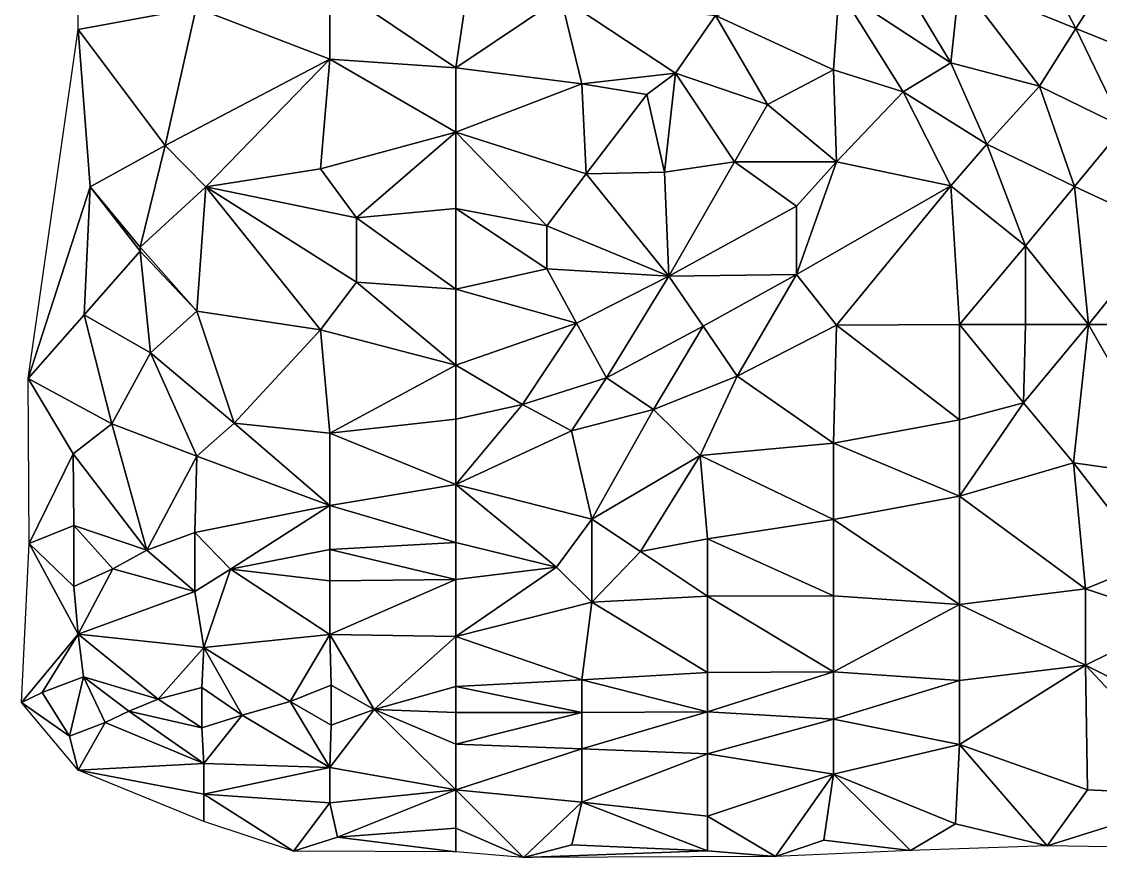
# Model space of a CAD drawing. Header units: metres. Extents: x 247432 to 247897, y 6708793 to 6709359.
# Drawn here: x 247433.2 to 247683.6, y 6708793.3 to 6708987.4 of the extents above; entities that cross this region are included whole.
import ezdxf

# ---------------------------------------------------------------- set-up
doc = ezdxf.new("R2010")
doc.units = ezdxf.units.M

msp = doc.modelspace()

# ---------------------------------------------------------------- linework, layer by layer
for points in [[(247666.88, 6709006.9, 19.01), (247677.92, 6708985.83, 20.14), (247650.87, 6708996.79, 20.93)], [(247666.88, 6709006.9, 19.01), (247686.36, 6708999.21, 18.41), (247677.92, 6708985.83, 20.14)], [(247473.76, 6708990.63, 29.92), (247446.32, 6708985.57, 29.63), (247446.32, 6709003.27, 30.26)], [(247648.86, 6708977.86, 22.98), (247622.95, 6708994.91, 23.05), (247633.56, 6709003.37, 21.55)], [(247648.86, 6708977.86, 22.98), (247633.56, 6709003.37, 21.55), (247650.87, 6708996.79, 20.93)], [(247669.48, 6708972.45, 22.01), (247648.86, 6708977.86, 22.98), (247650.87, 6708996.79, 20.93)], [(247669.48, 6708972.45, 22.01), (247650.87, 6708996.79, 20.93), (247677.92, 6708985.83, 20.14)], [(247703.25, 6708975.61, 19.51), (247677.92, 6708985.83, 20.14), (247686.36, 6708999.21, 18.41)], [(247504.76, 6708978.73, 30.82), (247473.76, 6708990.63, 29.92), (247504.76, 6708996.43, 29.63)], [(247533.98, 6708976.7, 30.96), (247504.76, 6708996.43, 29.63), (247536.9, 6708996.66, 28.59)], [(247533.98, 6708976.7, 30.96), (247504.76, 6708978.73, 30.82), (247504.76, 6708996.43, 29.63)], [(247558.37, 6708993.12, 28.18), (247533.98, 6708976.7, 30.96), (247536.9, 6708996.66, 28.59)], [(247621.65, 6708976.19, 25.28), (247594.24, 6708988.86, 25.81), (247622.95, 6708994.91, 23.05)], [(247637.77, 6708971.1, 24.69), (247621.65, 6708976.19, 25.28), (247622.95, 6708994.91, 23.05)], [(247637.77, 6708971.1, 24.69), (247622.95, 6708994.91, 23.05), (247648.86, 6708977.86, 22.98)], [(247563.22, 6708972.96, 30.7), (247533.98, 6708976.7, 30.96), (247558.37, 6708993.12, 28.18)], [(247584.95, 6708975.47, 28.7), (247563.22, 6708972.96, 30.7), (247558.37, 6708993.12, 28.18)], [(247584.95, 6708975.47, 28.7), (247558.37, 6708993.12, 28.18), (247594.24, 6708988.86, 25.81)], [(247473.76, 6708990.63, 29.92), (247466.51, 6708958.65, 29.84), (247446.32, 6708985.57, 29.63)], [(247504.76, 6708978.73, 30.82), (247466.51, 6708958.65, 29.84), (247473.76, 6708990.63, 29.92)], [(247584.95, 6708975.47, 28.7), (247594.24, 6708988.86, 25.81), (247606.34, 6708968.19, 27.31)], [(247621.65, 6708976.19, 25.28), (247606.34, 6708968.19, 27.31), (247594.24, 6708988.86, 25.81)], [(247446.32, 6708985.57, 29.63), (247449.12, 6708949.09, 29.37), (247434.7, 6708904.53, 27.01)], [(247466.51, 6708958.65, 29.84), (247449.12, 6708949.09, 29.37), (247446.32, 6708985.57, 29.63)], [(247669.48, 6708972.45, 22.01), (247677.92, 6708985.83, 20.14), (247688.96, 6708962.91, 21.39)], [(247703.25, 6708975.61, 19.51), (247688.96, 6708962.91, 21.39), (247677.92, 6708985.83, 20.14)], [(247504.76, 6708978.73, 30.82), (247475.96, 6708949.09, 30.8), (247466.51, 6708958.65, 29.84)], [(247504.76, 6708978.73, 30.82), (247502.61, 6708953.2, 32.45), (247475.96, 6708949.09, 30.8)], [(247533.99, 6708961.72, 32.48), (247502.61, 6708953.2, 32.45), (247504.76, 6708978.73, 30.82)], [(247533.98, 6708976.7, 30.96), (247533.99, 6708961.72, 32.48), (247504.76, 6708978.73, 30.82)], [(247637.77, 6708971.1, 24.69), (247648.86, 6708977.86, 22.98), (247657.26, 6708958.98, 23.97)], [(247669.48, 6708972.45, 22.01), (247657.26, 6708958.98, 23.97), (247648.86, 6708977.86, 22.98)], [(247563.22, 6708972.96, 30.7), (247533.99, 6708961.72, 32.48), (247533.98, 6708976.7, 30.96)], [(247578.3, 6708970.49, 30.24), (247563.22, 6708972.96, 30.7), (247584.95, 6708975.47, 28.7)], [(247578.3, 6708970.49, 30.24), (247584.95, 6708975.47, 28.7), (247582.44, 6708952.48, 31.21)], [(247584.95, 6708975.47, 28.7), (247598.63, 6708954.84, 29.18), (247582.44, 6708952.48, 31.21)], [(247584.95, 6708975.47, 28.7), (247606.34, 6708968.19, 27.31), (247598.63, 6708954.84, 29.18)], [(247621.65, 6708976.19, 25.28), (247622.35, 6708954.84, 27.03), (247606.34, 6708968.19, 27.31)], [(247637.77, 6708971.1, 24.69), (247622.35, 6708954.84, 27.03), (247621.65, 6708976.19, 25.28)], [(247563.22, 6708972.96, 30.7), (247564.22, 6708952.08, 32.56), (247533.99, 6708961.72, 32.48)], [(247578.3, 6708970.49, 30.24), (247564.22, 6708952.08, 32.56), (247563.22, 6708972.96, 30.7)], [(247669.48, 6708972.45, 22.01), (247677.59, 6708949.15, 23.11), (247657.26, 6708958.98, 23.97)], [(247669.48, 6708972.45, 22.01), (247688.96, 6708962.91, 21.39), (247677.59, 6708949.15, 23.11)], [(247578.3, 6708970.49, 30.24), (247582.44, 6708952.48, 31.21), (247564.22, 6708952.08, 32.56)], [(247637.77, 6708971.1, 24.69), (247648.88, 6708949.3, 25.28), (247622.35, 6708954.84, 27.03)], [(247637.77, 6708971.1, 24.69), (247657.26, 6708958.98, 23.97), (247648.88, 6708949.3, 25.28)], [(247598.63, 6708954.84, 29.18), (247606.34, 6708968.19, 27.31), (247622.35, 6708954.84, 27.03)], [(247510.92, 6708941.87, 33.73), (247502.61, 6708953.2, 32.45), (247533.99, 6708961.72, 32.48)], [(247533.99, 6708944.01, 33.92), (247510.92, 6708941.87, 33.73), (247533.99, 6708961.72, 32.48)], [(247555.1, 6708939.98, 33.51), (247533.99, 6708944.01, 33.92), (247533.99, 6708961.72, 32.48)], [(247555.1, 6708939.98, 33.51), (247533.99, 6708961.72, 32.48), (247564.22, 6708952.08, 32.56)], [(247698.68, 6708939.31, 22.07), (247677.59, 6708949.15, 23.11), (247688.96, 6708962.91, 21.39)], [(247466.51, 6708958.65, 29.84), (247460.73, 6708935.05, 30.19), (247449.12, 6708949.09, 29.37)], [(247475.96, 6708949.09, 30.8), (247460.73, 6708935.05, 30.19), (247466.51, 6708958.65, 29.84)], [(247666.2, 6708935.37, 24.61), (247648.88, 6708949.3, 25.28), (247657.26, 6708958.98, 23.97)], [(247666.2, 6708935.37, 24.61), (247657.26, 6708958.98, 23.97), (247677.59, 6708949.15, 23.11)], [(247582.44, 6708952.48, 31.21), (247598.63, 6708954.84, 29.18), (247583.43, 6708928.31, 30.93)], [(247613.05, 6708944.59, 28.01), (247583.43, 6708928.31, 30.93), (247598.63, 6708954.84, 29.18)], [(247613.05, 6708944.59, 28.01), (247598.63, 6708954.84, 29.18), (247622.35, 6708954.84, 27.03)], [(247613.03, 6708928.67, 27.82), (247622.35, 6708954.84, 27.03), (247648.88, 6708949.3, 25.28)], [(247613.05, 6708944.59, 28.01), (247622.35, 6708954.84, 27.03), (247613.03, 6708928.67, 27.82)], [(247510.92, 6708941.87, 33.73), (247475.96, 6708949.09, 30.8), (247502.61, 6708953.2, 32.45)], [(247555.1, 6708939.98, 33.51), (247564.22, 6708952.08, 32.56), (247583.43, 6708928.31, 30.93)], [(247582.44, 6708952.48, 31.21), (247583.43, 6708928.31, 30.93), (247564.22, 6708952.08, 32.56)], [(247613.03, 6708928.67, 27.82), (247648.88, 6708949.3, 25.28), (247622.33, 6708916.94, 26.45)], [(247648.88, 6708949.3, 25.28), (247650.88, 6708917.05, 25.31), (247622.33, 6708916.94, 26.45)], [(247666.2, 6708935.37, 24.61), (247650.88, 6708917.05, 25.31), (247648.88, 6708949.3, 25.28)], [(247449.12, 6708949.09, 29.37), (247447.71, 6708919.32, 28.89), (247434.7, 6708904.53, 27.01)], [(247449.12, 6708949.09, 29.37), (247460.73, 6708934.1, 30.19), (247447.71, 6708919.32, 28.89)], [(247460.73, 6708935.05, 30.19), (247460.73, 6708934.1, 30.19), (247449.12, 6708949.09, 29.37)], [(247475.96, 6708949.09, 30.8), (247473.91, 6708920.2, 31.15), (247460.73, 6708935.05, 30.19)], [(247475.96, 6708949.09, 30.8), (247502.61, 6708915.87, 32.63), (247473.91, 6708920.2, 31.15)], [(247475.96, 6708949.09, 30.8), (247510.92, 6708926.89, 33.69), (247502.61, 6708915.87, 32.63)], [(247510.92, 6708941.87, 33.73), (247510.92, 6708926.89, 33.69), (247475.96, 6708949.09, 30.8)], [(247666.2, 6708935.37, 24.61), (247677.59, 6708949.15, 23.11), (247680.81, 6708917.05, 23.84)], [(247698.68, 6708939.31, 22.07), (247680.81, 6708917.05, 23.84), (247677.59, 6708949.15, 23.11)], [(247613.05, 6708944.59, 28.01), (247613.03, 6708928.67, 27.82), (247583.43, 6708928.31, 30.93)], [(247533.99, 6708944.01, 33.92), (247533.98, 6708925.3, 33.84), (247510.92, 6708941.87, 33.73)], [(247510.92, 6708941.87, 33.73), (247533.98, 6708925.3, 33.84), (247510.92, 6708926.89, 33.69)], [(247555.1, 6708930.01, 33.45), (247533.98, 6708925.3, 33.84), (247533.99, 6708944.01, 33.92)], [(247555.1, 6708939.98, 33.51), (247555.1, 6708930.01, 33.45), (247533.99, 6708944.01, 33.92)], [(247555.1, 6708939.98, 33.51), (247583.43, 6708928.31, 30.93), (247555.1, 6708930.01, 33.45)], [(247698.68, 6708939.31, 22.07), (247703.6, 6708917.05, 22.42), (247680.81, 6708917.05, 23.84)], [(247460.73, 6708935.05, 30.19), (247473.91, 6708920.2, 31.15), (247460.73, 6708934.1, 30.19)], [(247666.2, 6708935.37, 24.61), (247666.2, 6708917.05, 24.66), (247650.88, 6708917.05, 25.31)], [(247666.2, 6708935.37, 24.61), (247680.81, 6708917.05, 23.84), (247666.2, 6708917.05, 24.66)], [(247463.09, 6708910.5, 29.98), (247447.71, 6708919.32, 28.89), (247460.73, 6708934.1, 30.19)], [(247473.91, 6708920.2, 31.15), (247463.09, 6708910.5, 29.98), (247460.73, 6708934.1, 30.19)], [(247555.1, 6708930.01, 33.45), (247562.02, 6708917.36, 31.55), (247533.98, 6708925.3, 33.84)], [(247555.1, 6708930.01, 33.45), (247583.43, 6708928.31, 30.93), (247562.02, 6708917.36, 31.55)], [(247510.92, 6708926.89, 33.69), (247533.98, 6708907.6, 32.05), (247502.61, 6708915.87, 32.63)], [(247533.98, 6708925.3, 33.84), (247533.98, 6708907.6, 32.05), (247510.92, 6708926.89, 33.69)], [(247583.43, 6708928.31, 30.93), (247568.93, 6708904.71, 29.41), (247562.02, 6708917.36, 31.55)], [(247583.43, 6708928.31, 30.93), (247591.37, 6708916.69, 28.61), (247568.93, 6708904.71, 29.41)], [(247613.03, 6708928.67, 27.82), (247591.37, 6708916.69, 28.61), (247583.43, 6708928.31, 30.93)], [(247613.03, 6708928.67, 27.82), (247599.31, 6708905.07, 26.81), (247591.37, 6708916.69, 28.61)], [(247613.03, 6708928.67, 27.82), (247622.33, 6708916.94, 26.45), (247599.31, 6708905.07, 26.81)], [(247562.02, 6708917.36, 31.55), (247533.98, 6708907.6, 32.05), (247533.98, 6708925.3, 33.84)], [(247447.71, 6708919.32, 28.89), (247454.18, 6708893.98, 28.08), (247434.7, 6708904.53, 27.01)], [(247463.09, 6708910.5, 29.98), (247454.18, 6708893.98, 28.08), (247447.71, 6708919.32, 28.89)], [(247473.91, 6708920.2, 31.15), (247482.57, 6708894.15, 30.89), (247463.09, 6708910.5, 29.98)], [(247502.61, 6708915.87, 32.63), (247482.57, 6708894.15, 30.89), (247473.91, 6708920.2, 31.15)], [(247562.02, 6708917.36, 31.55), (247549.45, 6708898.51, 30.27), (247533.98, 6708907.6, 32.05)], [(247562.02, 6708917.36, 31.55), (247568.93, 6708904.71, 29.41), (247549.45, 6708898.51, 30.27)], [(247591.37, 6708916.69, 28.61), (247579.83, 6708897.33, 27.53), (247568.93, 6708904.71, 29.41)], [(247591.37, 6708916.69, 28.61), (247599.31, 6708905.07, 26.81), (247579.83, 6708897.33, 27.53)], [(247622.33, 6708916.94, 26.45), (247621.65, 6708889.48, 24.98), (247599.31, 6708905.07, 26.81)], [(247650.88, 6708894.93, 24.73), (247621.65, 6708889.48, 24.98), (247622.33, 6708916.94, 26.45)], [(247650.88, 6708917.05, 25.31), (247650.88, 6708894.93, 24.73), (247622.33, 6708916.94, 26.45)], [(247666.2, 6708917.05, 24.66), (247665.72, 6708898.92, 24.57), (247650.88, 6708917.05, 25.31)], [(247665.72, 6708898.92, 24.57), (247650.88, 6708894.93, 24.73), (247650.88, 6708917.05, 25.31)], [(247680.81, 6708917.05, 23.84), (247677.32, 6708884.93, 23.59), (247665.72, 6708898.92, 24.57)], [(247666.2, 6708917.05, 24.66), (247680.81, 6708917.05, 23.84), (247665.72, 6708898.92, 24.57)], [(247701.01, 6708881.65, 22.18), (247677.32, 6708884.93, 23.59), (247680.81, 6708917.05, 23.84)], [(247703.6, 6708917.05, 22.42), (247701.01, 6708881.65, 22.18), (247680.81, 6708917.05, 23.84)], [(247502.61, 6708915.87, 32.63), (247504.76, 6708891.85, 31.13), (247482.57, 6708894.15, 30.89)], [(247533.98, 6708907.6, 32.05), (247504.76, 6708891.85, 31.13), (247502.61, 6708915.87, 32.63)], [(247463.09, 6708910.5, 29.98), (247473.91, 6708886.49, 28.95), (247454.18, 6708893.98, 28.08)], [(247463.09, 6708910.5, 29.98), (247482.57, 6708894.15, 30.89), (247473.91, 6708886.49, 28.95)], [(247533.98, 6708907.6, 32.05), (247533.98, 6708895.12, 30.65), (247504.76, 6708891.85, 31.13)], [(247549.45, 6708898.51, 30.27), (247533.98, 6708895.12, 30.65), (247533.98, 6708907.6, 32.05)], [(247434.7, 6708904.53, 27.01), (247445.19, 6708887.02, 26.04), (247434.94, 6708866.2, 21.29)], [(247454.18, 6708893.98, 28.08), (247445.19, 6708887.02, 26.04), (247434.7, 6708904.53, 27.01)], [(247568.93, 6708904.71, 29.41), (247560.8, 6708892.4, 28.61), (247549.45, 6708898.51, 30.27)], [(247579.83, 6708897.33, 27.53), (247560.8, 6708892.4, 28.61), (247568.93, 6708904.71, 29.41)], [(247579.83, 6708897.33, 27.53), (247599.31, 6708905.07, 26.81), (247590.71, 6708886.68, 25.89)], [(247621.65, 6708889.48, 24.98), (247590.71, 6708886.68, 25.89), (247599.31, 6708905.07, 26.81)], [(247549.45, 6708898.51, 30.27), (247560.8, 6708892.4, 28.61), (247533.99, 6708879.92, 28.79)], [(247549.45, 6708898.51, 30.27), (247533.99, 6708879.92, 28.79), (247533.98, 6708895.12, 30.65)], [(247579.83, 6708897.33, 27.53), (247565.53, 6708871.9, 25.98), (247560.8, 6708892.4, 28.61)], [(247579.83, 6708897.33, 27.53), (247590.71, 6708886.68, 25.89), (247565.53, 6708871.9, 25.98)], [(247665.72, 6708898.92, 24.57), (247650.88, 6708877.23, 24.07), (247650.88, 6708894.93, 24.73)], [(247665.72, 6708898.92, 24.57), (247677.32, 6708884.93, 23.59), (247650.88, 6708877.23, 24.07)], [(247504.76, 6708875.04, 28.8), (247473.91, 6708886.49, 28.95), (247482.57, 6708894.15, 30.89)], [(247504.76, 6708891.85, 31.13), (247504.76, 6708875.04, 28.8), (247482.57, 6708894.15, 30.89)], [(247533.98, 6708895.12, 30.65), (247533.99, 6708879.92, 28.79), (247504.76, 6708891.85, 31.13)], [(247650.88, 6708894.93, 24.73), (247650.88, 6708877.23, 24.07), (247621.65, 6708889.48, 24.98)], [(247454.18, 6708893.98, 28.08), (247462.24, 6708864.66, 24.42), (247445.19, 6708887.02, 26.04)], [(247473.91, 6708886.49, 28.95), (247462.24, 6708864.66, 24.42), (247454.18, 6708893.98, 28.08)], [(247533.99, 6708879.92, 28.79), (247504.76, 6708875.04, 28.8), (247504.76, 6708891.85, 31.13)], [(247560.8, 6708892.4, 28.61), (247565.53, 6708871.9, 25.98), (247533.99, 6708879.92, 28.79)], [(247621.65, 6708889.48, 24.98), (247621.65, 6708871.78, 24.13), (247590.71, 6708886.68, 25.89)], [(247650.88, 6708877.23, 24.07), (247621.65, 6708871.78, 24.13), (247621.65, 6708889.48, 24.98)], [(247445.19, 6708887.02, 26.04), (247445.33, 6708870.36, 23.36), (247434.94, 6708866.2, 21.29)], [(247462.24, 6708864.66, 24.42), (247445.33, 6708870.36, 23.36), (247445.19, 6708887.02, 26.04)], [(247590.71, 6708886.68, 25.89), (247576.82, 6708864.34, 24.51), (247565.53, 6708871.9, 25.98)], [(247590.71, 6708886.68, 25.89), (247592.43, 6708867.32, 24.31), (247576.82, 6708864.34, 24.51)], [(247621.65, 6708871.78, 24.13), (247592.43, 6708867.32, 24.31), (247590.71, 6708886.68, 25.89)], [(247473.91, 6708886.49, 28.95), (247473.4, 6708868.8, 26.15), (247462.24, 6708864.66, 24.42)], [(247504.76, 6708875.04, 28.8), (247473.4, 6708868.8, 26.15), (247473.91, 6708886.49, 28.95)], [(247677.32, 6708884.93, 23.59), (247680.1, 6708855.67, 22.24), (247650.88, 6708877.23, 24.07)], [(247677.32, 6708884.93, 23.59), (247695.23, 6708861.85, 21.81), (247680.1, 6708855.67, 22.24)], [(247701.01, 6708881.65, 22.18), (247695.23, 6708861.85, 21.81), (247677.32, 6708884.93, 23.59)], [(247533.99, 6708879.92, 28.79), (247533.98, 6708866.45, 27), (247504.76, 6708875.04, 28.8)], [(247533.99, 6708879.92, 28.79), (247565.53, 6708871.9, 25.98), (247557.34, 6708860.68, 25.04)], [(247533.99, 6708879.92, 28.79), (247557.34, 6708860.68, 25.04), (247533.98, 6708866.45, 27)], [(247650.88, 6708877.23, 24.07), (247650.88, 6708852.08, 22.65), (247621.65, 6708871.78, 24.13)], [(247680.1, 6708855.67, 22.24), (247650.88, 6708852.08, 22.65), (247650.88, 6708877.23, 24.07)], [(247504.76, 6708875.04, 28.8), (247481.72, 6708860.27, 25.32), (247473.4, 6708868.8, 26.15)], [(247504.76, 6708875.04, 28.8), (247504.76, 6708864.84, 27.22), (247481.72, 6708860.27, 25.32)], [(247504.76, 6708875.04, 28.8), (247533.98, 6708866.45, 27), (247504.76, 6708864.84, 27.22)], [(247565.53, 6708871.9, 25.98), (247565.53, 6708852.6, 23.42), (247557.34, 6708860.68, 25.04)], [(247565.53, 6708871.9, 25.98), (247576.82, 6708864.34, 24.51), (247565.53, 6708852.6, 23.42)], [(247621.65, 6708871.78, 24.13), (247621.65, 6708854.08, 22.73), (247592.43, 6708867.32, 24.31)], [(247621.65, 6708871.78, 24.13), (247650.88, 6708852.08, 22.65), (247621.65, 6708854.08, 22.73)], [(247445.33, 6708870.36, 23.36), (247445.33, 6708856.25, 20.35), (247434.94, 6708866.2, 21.29)], [(247445.33, 6708870.36, 23.36), (247454.42, 6708860.34, 22.55), (247445.33, 6708856.25, 20.35)], [(247462.24, 6708864.66, 24.42), (247454.42, 6708860.34, 22.55), (247445.33, 6708870.36, 23.36)], [(247473.4, 6708868.8, 26.15), (247473.4, 6708855.04, 23.36), (247462.24, 6708864.66, 24.42)], [(247473.4, 6708868.8, 26.15), (247481.72, 6708860.27, 25.32), (247473.4, 6708855.04, 23.36)], [(247592.43, 6708867.32, 24.31), (247592.43, 6708853.96, 22.91), (247576.82, 6708864.34, 24.51)], [(247621.65, 6708854.08, 22.73), (247592.43, 6708853.96, 22.91), (247592.43, 6708867.32, 24.31)], [(247434.94, 6708866.2, 21.29), (247446.32, 6708845.18, 17.53), (247433.2, 6708829.28, 10.21)], [(247434.94, 6708866.2, 21.29), (247445.33, 6708856.25, 20.35), (247446.32, 6708845.18, 17.53)], [(247462.24, 6708864.66, 24.42), (247473.4, 6708855.04, 23.36), (247454.42, 6708860.34, 22.55)], [(247504.76, 6708864.84, 27.22), (247504.76, 6708857.54, 25.81), (247481.72, 6708860.27, 25.32)], [(247533.98, 6708866.45, 27), (247533.98, 6708857.84, 25.6), (247504.76, 6708864.84, 27.22)], [(247504.76, 6708864.84, 27.22), (247533.98, 6708857.84, 25.6), (247504.76, 6708857.54, 25.81)], [(247557.34, 6708860.68, 25.04), (247533.98, 6708857.84, 25.6), (247533.98, 6708866.45, 27)], [(247576.82, 6708864.34, 24.51), (247592.43, 6708853.96, 22.91), (247565.53, 6708852.6, 23.42)], [(247695.23, 6708861.85, 21.81), (247701.67, 6708848.53, 20.37), (247680.1, 6708855.67, 22.24)], [(247454.42, 6708860.34, 22.55), (247446.32, 6708845.18, 17.53), (247445.33, 6708856.25, 20.35)], [(247473.4, 6708855.04, 23.36), (247446.32, 6708845.18, 17.53), (247454.42, 6708860.34, 22.55)], [(247481.72, 6708860.27, 25.32), (247475.54, 6708842.03, 20.35), (247473.4, 6708855.04, 23.36)], [(247504.76, 6708845.08, 23.16), (247475.54, 6708842.03, 20.35), (247481.72, 6708860.27, 25.32)], [(247504.76, 6708857.54, 25.81), (247504.76, 6708845.08, 23.16), (247481.72, 6708860.27, 25.32)], [(247557.34, 6708860.68, 25.04), (247565.53, 6708852.6, 23.42), (247533.98, 6708844.62, 23.16)], [(247557.34, 6708860.68, 25.04), (247533.98, 6708844.62, 23.16), (247533.98, 6708857.84, 25.6)], [(247533.98, 6708857.84, 25.6), (247504.76, 6708845.08, 23.16), (247504.76, 6708857.54, 25.81)], [(247533.98, 6708857.84, 25.6), (247533.98, 6708844.62, 23.16), (247504.76, 6708845.08, 23.16)], [(247473.4, 6708855.04, 23.36), (247475.54, 6708842.03, 20.35), (247446.32, 6708845.18, 17.53)], [(247621.65, 6708854.08, 22.73), (247621.65, 6708836.38, 20.68), (247592.43, 6708853.96, 22.91)], [(247650.88, 6708852.08, 22.65), (247621.65, 6708836.38, 20.68), (247621.65, 6708854.08, 22.73)], [(247680.1, 6708855.67, 22.24), (247680.1, 6708837.97, 21.28), (247650.88, 6708852.08, 22.65)], [(247680.1, 6708855.67, 22.24), (247701.67, 6708848.53, 20.37), (247680.1, 6708837.97, 21.28)], [(247565.53, 6708852.6, 23.42), (247563.21, 6708834.52, 20.63), (247533.98, 6708844.62, 23.16)], [(247565.53, 6708852.6, 23.42), (247592.43, 6708836.26, 20.55), (247563.21, 6708834.52, 20.63)], [(247592.43, 6708853.96, 22.91), (247592.43, 6708836.26, 20.55), (247565.53, 6708852.6, 23.42)], [(247621.65, 6708836.38, 20.68), (247592.43, 6708836.26, 20.55), (247592.43, 6708853.96, 22.91)], [(247650.88, 6708852.08, 22.65), (247650.88, 6708834.38, 21.1), (247621.65, 6708836.38, 20.68)], [(247680.1, 6708837.97, 21.28), (247650.88, 6708834.38, 21.1), (247650.88, 6708852.08, 22.65)], [(247701.67, 6708848.53, 20.37), (247718.59, 6708818.79, 17.51), (247680.1, 6708837.97, 21.28)], [(247446.32, 6708845.18, 17.53), (247438.02, 6708831.59, 11.9), (247433.2, 6708829.28, 10.21)], [(247446.32, 6708845.18, 17.53), (247447.55, 6708835.23, 14.7), (247438.02, 6708831.59, 11.9)], [(247446.32, 6708845.18, 17.53), (247464.92, 6708830.04, 15.62), (247447.55, 6708835.23, 14.7)], [(247475.54, 6708842.03, 20.35), (247464.92, 6708830.04, 15.62), (247446.32, 6708845.18, 17.53)], [(247504.76, 6708845.08, 23.16), (247495.56, 6708829.5, 18.63), (247475.54, 6708842.03, 20.35)], [(247504.76, 6708845.08, 23.16), (247505.09, 6708833.31, 20.19), (247495.56, 6708829.5, 18.63)], [(247504.76, 6708845.08, 23.16), (247515.05, 6708827.66, 19.15), (247505.09, 6708833.31, 20.19)], [(247533.98, 6708844.62, 23.16), (247515.05, 6708827.66, 19.15), (247504.76, 6708845.08, 23.16)], [(247533.98, 6708844.62, 23.16), (247533.98, 6708833.02, 20.69), (247515.05, 6708827.66, 19.15)], [(247563.21, 6708834.52, 20.63), (247533.98, 6708833.02, 20.69), (247533.98, 6708844.62, 23.16)], [(247475.54, 6708842.03, 20.35), (247475.01, 6708832.76, 17.63), (247464.92, 6708830.04, 15.62)], [(247475.54, 6708842.03, 20.35), (247484.4, 6708826.34, 16.76), (247475.01, 6708832.76, 17.63)], [(247495.56, 6708829.5, 18.63), (247484.4, 6708826.34, 16.76), (247475.54, 6708842.03, 20.35)], [(247680.1, 6708837.97, 21.28), (247650.88, 6708819.49, 19.69), (247650.88, 6708834.38, 21.1)], [(247680.1, 6708837.97, 21.28), (247680.62, 6708809.01, 19.8), (247650.88, 6708819.49, 19.69)], [(247708.42, 6708807.68, 19.4), (247680.1, 6708837.97, 21.28), (247718.59, 6708818.79, 17.51)], [(247708.42, 6708807.68, 19.4), (247680.62, 6708809.01, 19.8), (247680.1, 6708837.97, 21.28)], [(247447.55, 6708835.23, 14.7), (247444.29, 6708821.47, 9.2), (247438.02, 6708831.59, 11.9)], [(247447.55, 6708835.23, 14.7), (247452.63, 6708824.62, 11.9), (247444.29, 6708821.47, 9.2)], [(247447.55, 6708835.23, 14.7), (247458.11, 6708827.23, 13.74), (247452.63, 6708824.62, 11.9)], [(247464.92, 6708830.04, 15.62), (247458.11, 6708827.23, 13.74), (247447.55, 6708835.23, 14.7)], [(247563.21, 6708834.52, 20.63), (247563.21, 6708826.98, 19.22), (247533.98, 6708833.02, 20.69)], [(247592.43, 6708836.26, 20.55), (247592.43, 6708827.08, 19.14), (247563.21, 6708834.52, 20.63)], [(247592.43, 6708827.08, 19.14), (247563.21, 6708826.98, 19.22), (247563.21, 6708834.52, 20.63)], [(247621.65, 6708836.38, 20.68), (247592.43, 6708827.08, 19.14), (247592.43, 6708836.26, 20.55)], [(247621.65, 6708836.38, 20.68), (247621.65, 6708825.39, 19.27), (247592.43, 6708827.08, 19.14)], [(247650.88, 6708834.38, 21.1), (247621.65, 6708825.39, 19.27), (247621.65, 6708836.38, 20.68)], [(247650.88, 6708834.38, 21.1), (247650.88, 6708819.49, 19.69), (247621.65, 6708825.39, 19.27)], [(247438.02, 6708831.59, 11.9), (247444.29, 6708821.47, 9.2), (247433.2, 6708829.28, 10.21)], [(247475.01, 6708832.76, 17.63), (247475.01, 6708823.38, 14.7), (247464.92, 6708830.04, 15.62)], [(247475.01, 6708832.76, 17.63), (247484.4, 6708826.34, 16.76), (247475.01, 6708823.38, 14.7)], [(247505.09, 6708833.31, 20.19), (247505.09, 6708824.03, 17.63), (247495.56, 6708829.5, 18.63)], [(247505.09, 6708833.31, 20.19), (247515.05, 6708827.66, 19.15), (247505.09, 6708824.03, 17.63)], [(247533.98, 6708833.02, 20.69), (247533.98, 6708826.96, 19.28), (247515.05, 6708827.66, 19.15)], [(247563.21, 6708826.98, 19.22), (247533.98, 6708826.96, 19.28), (247533.98, 6708833.02, 20.69)], [(247433.2, 6708829.28, 10.21), (247444.29, 6708821.47, 9.2), (247446.32, 6708813.6, 6.28)], [(247464.92, 6708830.04, 15.62), (247475.01, 6708823.38, 14.7), (247458.11, 6708827.23, 13.74)], [(247495.56, 6708829.5, 18.63), (247504.76, 6708814.19, 14.72), (247484.4, 6708826.34, 16.76)], [(247495.56, 6708829.5, 18.63), (247505.09, 6708824.03, 17.63), (247504.76, 6708814.19, 14.72)], [(247475.54, 6708815.13, 11.91), (247452.63, 6708824.62, 11.9), (247458.11, 6708827.23, 13.74)], [(247475.01, 6708823.38, 14.7), (247475.54, 6708815.13, 11.91), (247458.11, 6708827.23, 13.74)], [(247515.05, 6708827.66, 19.15), (247504.76, 6708814.19, 14.72), (247505.09, 6708824.03, 17.63)], [(247515.05, 6708827.66, 19.15), (247533.98, 6708809.02, 14.72), (247504.76, 6708814.19, 14.72)], [(247533.98, 6708826.96, 19.28), (247533.98, 6708819.61, 17.53), (247515.05, 6708827.66, 19.15)], [(247533.98, 6708819.61, 17.53), (247533.98, 6708809.02, 14.72), (247515.05, 6708827.66, 19.15)], [(247563.21, 6708826.98, 19.22), (247563.21, 6708818.52, 17.53), (247533.98, 6708819.61, 17.53)], [(247563.21, 6708826.98, 19.22), (247533.98, 6708819.61, 17.53), (247533.98, 6708826.96, 19.28)], [(247592.43, 6708827.08, 19.14), (247592.43, 6708817.39, 17.53), (247563.21, 6708818.52, 17.53)], [(247592.43, 6708827.08, 19.14), (247563.21, 6708818.52, 17.53), (247563.21, 6708826.98, 19.22)], [(247621.65, 6708825.39, 19.27), (247592.43, 6708817.39, 17.53), (247592.43, 6708827.08, 19.14)], [(247452.63, 6708824.62, 11.9), (247446.32, 6708813.6, 6.28), (247444.29, 6708821.47, 9.2)], [(247475.54, 6708815.13, 11.91), (247446.32, 6708813.6, 6.28), (247452.63, 6708824.62, 11.9)], [(247484.4, 6708826.34, 16.76), (247475.54, 6708815.13, 11.91), (247475.01, 6708823.38, 14.7)], [(247484.4, 6708826.34, 16.76), (247504.76, 6708814.19, 14.72), (247475.54, 6708815.13, 11.91)], [(247621.65, 6708825.39, 19.27), (247621.65, 6708812.61, 17.52), (247592.43, 6708817.39, 17.53)], [(247650.88, 6708819.49, 19.69), (247621.65, 6708812.61, 17.52), (247621.65, 6708825.39, 19.27)], [(247563.21, 6708818.52, 17.53), (247533.98, 6708809.02, 14.72), (247533.98, 6708819.61, 17.53)], [(247650.88, 6708819.49, 19.69), (247649.92, 6708801.12, 17.62), (247621.65, 6708812.61, 17.52)], [(247671.22, 6708795.98, 18.62), (247649.92, 6708801.12, 17.62), (247650.88, 6708819.49, 19.69)], [(247680.62, 6708809.01, 19.8), (247671.22, 6708795.98, 18.62), (247650.88, 6708819.49, 19.69)], [(247563.21, 6708818.52, 17.53), (247563.21, 6708806.1, 14.72), (247533.98, 6708809.02, 14.72)], [(247592.43, 6708817.39, 17.53), (247563.21, 6708806.1, 14.72), (247563.21, 6708818.52, 17.53)], [(247592.43, 6708817.39, 17.53), (247592.43, 6708802.88, 14.71), (247563.21, 6708806.1, 14.72)], [(247621.65, 6708812.61, 17.52), (247592.43, 6708802.88, 14.71), (247592.43, 6708817.39, 17.53)], [(247475.54, 6708815.13, 11.91), (247475.54, 6708807.95, 9.09), (247446.32, 6708813.6, 6.28)], [(247504.76, 6708814.19, 14.72), (247475.54, 6708807.95, 9.09), (247475.54, 6708815.13, 11.91)], [(247504.76, 6708814.19, 14.72), (247504.76, 6708805.97, 11.91), (247475.54, 6708807.95, 9.09)], [(247533.98, 6708809.02, 14.72), (247504.76, 6708805.97, 11.91), (247504.76, 6708814.19, 14.72)], [(247475.54, 6708807.95, 9.09), (247475.54, 6708801.61, 6.28), (247446.32, 6708813.6, 6.28)], [(247621.65, 6708812.61, 17.52), (247608.2, 6708793.49, 13.22), (247592.43, 6708802.88, 14.71)], [(247621.65, 6708812.61, 17.52), (247619.42, 6708797.29, 14.8), (247608.2, 6708793.49, 13.22)], [(247621.65, 6708812.61, 17.52), (247639.54, 6708794.91, 15.81), (247619.42, 6708797.29, 14.8)], [(247649.92, 6708801.12, 17.62), (247639.54, 6708794.91, 15.81), (247621.65, 6708812.61, 17.52)], [(247533.98, 6708809.02, 14.72), (247506.56, 6708797.97, 8.94), (247504.76, 6708805.97, 11.91)], [(247533.98, 6708809.02, 14.72), (247533.98, 6708800.12, 11.91), (247506.56, 6708797.97, 8.94)], [(247549.68, 6708793.29, 10.44), (247533.98, 6708800.12, 11.91), (247533.98, 6708809.02, 14.72)], [(247563.21, 6708806.1, 14.72), (247549.68, 6708793.29, 10.44), (247533.98, 6708809.02, 14.72)], [(247708.42, 6708807.68, 19.4), (247671.22, 6708795.98, 18.62), (247680.62, 6708809.01, 19.8)], [(247496.3, 6708794.73, 6.28), (247475.54, 6708801.61, 6.28), (247475.54, 6708807.95, 9.09)], [(247504.76, 6708805.97, 11.91), (247496.3, 6708794.73, 6.28), (247475.54, 6708807.95, 9.09)], [(247738.55, 6708794.89, 19.47), (247671.22, 6708795.98, 18.62), (247708.42, 6708807.68, 19.4)], [(247504.76, 6708805.97, 11.91), (247506.56, 6708797.97, 8.94), (247496.3, 6708794.73, 6.28)], [(247563.21, 6708806.1, 14.72), (247560.94, 6708796.2, 11.86), (247549.68, 6708793.29, 10.44)], [(247592.43, 6708794.86, 12.83), (247560.94, 6708796.2, 11.86), (247563.21, 6708806.1, 14.72)], [(247592.43, 6708802.88, 14.71), (247592.43, 6708794.86, 12.83), (247563.21, 6708806.1, 14.72)], [(247608.2, 6708793.49, 13.22), (247592.43, 6708794.86, 12.83), (247592.43, 6708802.88, 14.71)], [(247533.98, 6708800.12, 11.91), (247533.98, 6708794.59, 9.91), (247506.56, 6708797.97, 8.94)], [(247549.68, 6708793.29, 10.44), (247533.98, 6708794.59, 9.91), (247533.98, 6708800.12, 11.91)], [(247671.22, 6708795.98, 18.62), (247639.54, 6708794.91, 15.81), (247649.92, 6708801.12, 17.62)], [(247533.98, 6708794.59, 9.91), (247496.3, 6708794.73, 6.28), (247506.56, 6708797.97, 8.94)], [(247639.54, 6708794.91, 15.81), (247608.2, 6708793.49, 13.22), (247619.42, 6708797.29, 14.8)], [(247592.43, 6708794.86, 12.83), (247549.68, 6708793.29, 10.44), (247560.94, 6708796.2, 11.86)], [(247608.2, 6708793.49, 13.22), (247549.68, 6708793.29, 10.44), (247592.43, 6708794.86, 12.83)]]:
    msp.add_3dface(points)

doc.saveas('drawing.dxf')
